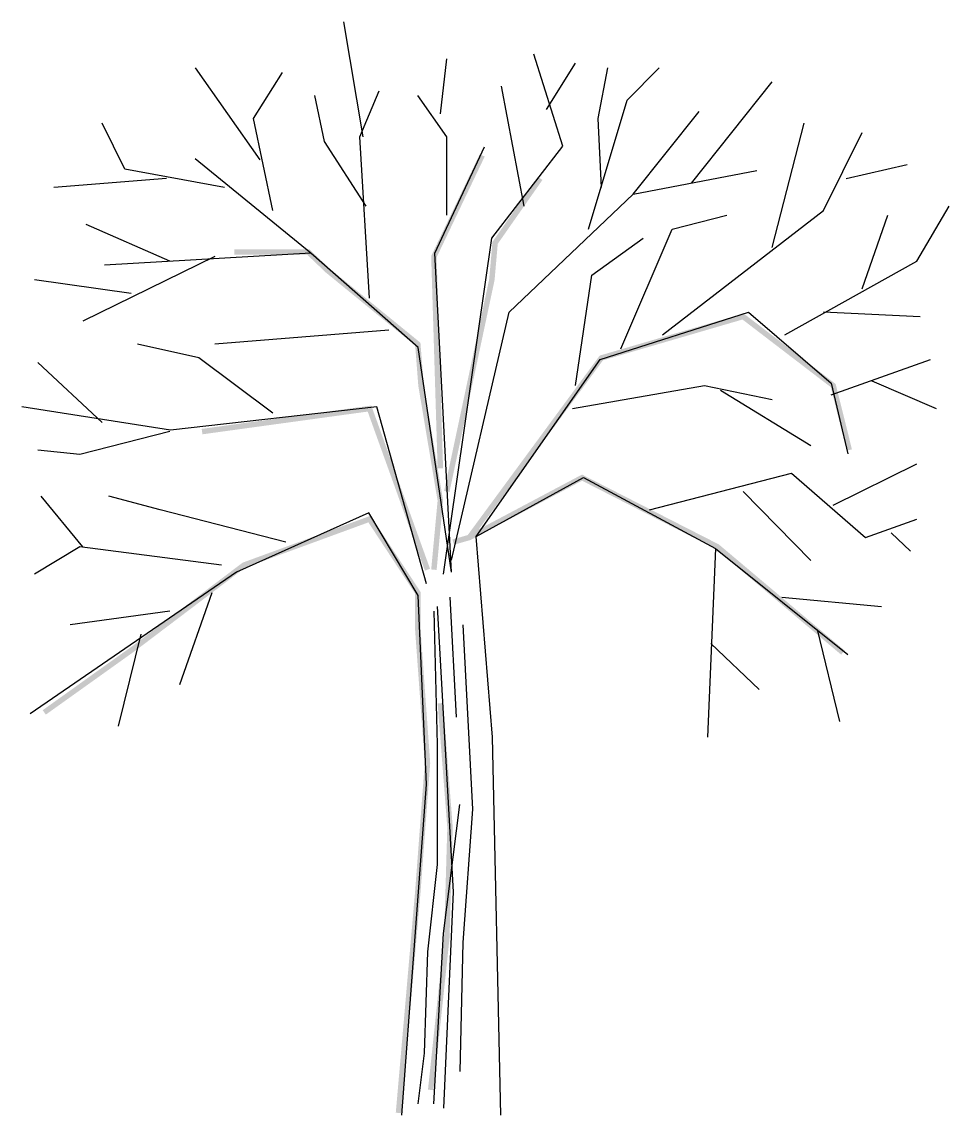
# Model space of a CAD drawing. Extents: x 118.65 to 120.09, y -28.56 to -26.87.
import ezdxf

# ---------------------------------------------------------------- set-up
doc = ezdxf.new("R2010")
doc.units = 0
doc.header["$LTSCALE"] = 100
doc.header["$MEASUREMENT"] = 0
doc.layers.add('P-ARVORE', color=2, linetype='CONTINUOUS')
doc.layers.add('VEG', color=2, linetype='CONTINUOUS')

# ---------------------------------------------------------------- blocks, each defined once
blk = doc.blocks.new('ARV107')
at = {"layer": 'VEG'}
for p, q in [((-0.4414, 4.5939), (-0.5322, 5.1344)), ((0.4966, 4.5507), (0.3605, 4.9831)), ((-0.0783, 4.702), (-0.048, 4.9615)), ((0.421, 4.7236), (0.5572, 4.9398)), ((-0.9255, 4.4858), (-1.2281, 4.9182)), ((-0.9558, 4.6804), (-0.8196, 4.8966)), ((0.6631, 4.6804), (0.7085, 4.9182)), ((0.7992, 4.7669), (0.9505, 4.9182)), ((0.3151, 4.2696), (0.2092, 4.8317)), ((1.1018, 4.3777), (1.4801, 4.8534)), ((-0.623, 4.5723), (-0.6683, 4.7885)), ((-0.4565, 4.5939), (-0.3658, 4.8101)), ((-0.048, 4.5939), (-0.1842, 4.7885)), ((0.6177, 4.1615), (0.7992, 4.7669)), ((-0.865, 4.248), (-0.9558, 4.6804)), ((0.6782, 4.3561), (0.6631, 4.6804)), ((0.827, 4.3253), (1.1374, 4.7134)), ((-1.561, 4.4426), (-1.6669, 4.6588)), ((1.4801, 4.075), (1.6314, 4.6588)), ((-0.4263, 4.2696), (-0.623, 4.5723)), ((-0.4111, 3.8372), (-0.4565, 4.5939)), ((-0.048, 4.2264), (-0.048, 4.5939)), ((1.7221, 4.248), (1.9037, 4.6155)), ((-0.1043, 4.048), (0.1285, 4.5471)), ((0.1638, 4.1183), (0.4966, 4.5507)), ((-0.6864, 4.048), (-1.2297, 4.4916)), ((-1.092, 4.3561), (-1.561, 4.4426)), ((0.827, 4.3253), (1.409, 4.4362)), ((1.8281, 4.3993), (2.1155, 4.4642)), ((-1.3643, 4.3993), (-1.8938, 4.3561)), ((0.2449, 3.7707), (0.827, 4.3253)), ((2.1609, 4.0102), (2.3122, 4.2696)), ((0.9657, 3.6642), (1.7221, 4.248)), ((1.0111, 4.1615), (1.2683, 4.2264)), ((1.9037, 3.8804), (2.0247, 4.2264)), ((-1.3492, 4.0102), (-1.7426, 4.1831)), ((0.769, 3.5994), (1.0111, 4.1615)), ((-0.0632, 2.54), (0.1638, 4.1183)), ((0.6328, 3.9453), (0.8749, 4.1183)), ((-1.1374, 4.0318), (-1.7577, 3.7291)), ((-0.6864, 4.048), (-1.6565, 3.9925)), ((-0.182, 3.6044), (-0.6864, 4.048)), ((-0.0267, 2.5508), (-0.1043, 4.048)), ((1.5406, 3.6642), (2.1609, 4.0102)), ((-1.5307, 3.8588), (-1.9846, 3.9237)), ((0.5572, 3.4264), (0.6328, 3.9453)), ((-0.0267, 2.6062), (0.2449, 3.7707)), ((0.6718, 3.5489), (1.3702, 3.7707)), ((1.3702, 3.7707), (1.7583, 3.438)), ((1.7221, 3.7723), (2.176, 3.7507)), ((-0.3204, 3.6859), (-1.1374, 3.621)), ((-1.213, 3.5561), (-1.5005, 3.621)), ((-0.0267, 2.5508), (-0.182, 3.6044)), ((-0.865, 3.2967), (-1.213, 3.5561)), ((0.0897, 2.7171), (0.6718, 3.5489)), ((1.7583, 3.3826), (2.2239, 3.5489)), ((-1.6669, 3.2535), (-1.9695, 3.5345)), ((1.9491, 3.448), (2.2517, 3.3183)), ((0.542, 3.3183), (1.1623, 3.4264)), ((1.1623, 3.4264), (1.4801, 3.3616)), ((1.238, 3.4048), (1.6616, 3.1454)), ((1.7583, 3.438), (1.8359, 3.1053)), ((-1.3461, 3.2162), (-2.0446, 3.3271)), ((-0.376, 3.3271), (-1.3461, 3.2162)), ((-0.1431, 2.4953), (-0.376, 3.3271)), ((-1.3492, 3.2102), (-1.7728, 3.1021)), ((-1.7728, 3.1021), (-1.9695, 3.1237)), ((1.7675, 2.8643), (2.1609, 3.0589)), ((0.0897, 2.7171), (0.5941, 2.9944)), ((0.5941, 2.9944), (1.215, 2.6617)), ((0.9051, 2.8427), (1.5708, 3.0156)), ((1.5708, 3.0156), (1.9188, 2.7129)), ((1.3439, 2.9291), (1.6616, 2.6048)), ((-1.7577, 2.6697), (-1.9544, 2.9075)), ((-1.3946, 2.8427), (-1.6366, 2.9075)), ((-0.8045, 2.6913), (-1.3946, 2.8427)), ((-0.4148, 2.8281), (-1.0357, 2.5508)), ((-0.182, 2.4399), (-0.4148, 2.8281)), ((1.9188, 2.7129), (2.1609, 2.7994)), ((2.0399, 2.7346), (2.1306, 2.6481)), ((0.1673, 1.7745), (0.0897, 2.7171)), ((-1.7728, 2.6697), (-1.9846, 2.54)), ((-1.1071, 2.5832), (-1.7728, 2.6697)), ((1.215, 2.6617), (1.1762, 1.7745)), ((1.215, 2.6617), (1.8359, 2.1626)), ((-1.0357, 2.5508), (-2.0058, 1.8854)), ((-1.1525, 2.4535), (-1.3038, 2.0211)), ((-0.1431, 1.5527), (-0.182, 2.4399)), ((-0.0026, 1.8698), (-0.0329, 2.4319)), ((1.5255, 2.4319), (1.9945, 2.3886)), ((-1.3492, 2.367), (-1.8182, 2.3022)), ((-0.1085, 2.367), (-0.0934, 1.74)), ((-0.0934, 2.3886), (-0.0178, 1.0482)), ((0.0276, 2.3022), (0.073, 1.4373)), ((1.6919, 2.2805), (1.7978, 1.8481)), ((-1.4853, 2.2589), (-1.5913, 1.8265)), ((1.1926, 2.2157), (1.4196, 1.9995)), ((0.2061, 0), (0.1673, 1.7745)), ((-0.0934, 1.74), (-0.0934, 1.1779)), ((-0.2596, 0), (-0.1431, 1.5527)), ((-0.0632, 0.8536), (0.0125, 1.459)), ((0.073, 1.4373), (0.0276, 0.8104)), ((-0.0934, 1.1779), (-0.1388, 0.7671)), ((-0.0178, 1.0482), (-0.0632, 0.032)), ((-0.1085, 0.0537), (-0.0632, 0.8536)), ((0.0276, 0.8104), (0.0125, 0.205)), ((-0.1388, 0.7671), (-0.1539, 0.2915)), ((-0.1539, 0.2915), (-0.1842, 0.0537))]:
    blk.add_line(p, q, dxfattribs=at)
for points in [[(-0.1214, 4.0345), (-0.0957, 4.0291), (0.1068, 4.5129), (0.13, 4.5019)], [(0.1665, 4.1012), (0.1914, 4.0921), (0.3802, 4.4067), (0.4012, 4.392)], [(-0.7037, 4.0406), (-0.6935, 4.0662), (-1.0466, 4.0406), (-1.0466, 4.0662)], [(-0.6163, 3.9573), (-0.5994, 3.9765), (-0.7037, 4.0406), (-0.6935, 4.0662)], [(0.1511, 3.9256), (0.1765, 3.9218), (0.1665, 4.1012), (0.1914, 4.0921)], [(-0.0911, 3.0369), (-0.0655, 3.0376), (-0.1214, 4.0345), (-0.0957, 4.0291)], [(-0.1965, 3.6145), (-0.1719, 3.6274), (-0.6163, 3.9573), (-0.5994, 3.9765)], [(-0.0605, 2.9318), (-0.0355, 2.9265), (0.1511, 3.9256), (0.1765, 3.9218)], [(0.6705, 3.5672), (0.6859, 3.5451), (1.3465, 3.7648), (1.3413, 3.7366)], [(1.3465, 3.7648), (1.3413, 3.7366), (1.7789, 3.4339), (1.7562, 3.419)], [(-0.1818, 3.4249), (-0.1563, 3.428), (-0.1965, 3.6145), (-0.1719, 3.6274)], [(0.0502, 2.7241), (0.0656, 2.7018), (0.6705, 3.5672), (0.6859, 3.5451)], [(-0.0912, 2.8854), (-0.0654, 2.8864), (-0.1818, 3.4249), (-0.1563, 3.428)], [(1.7789, 3.4339), (1.7562, 3.419), (1.8556, 3.1268), (1.8308, 3.1206)], [(-0.4197, 3.3042), (-0.4026, 3.3324), (-1.1961, 3.1975), (-1.1996, 3.2229)], [(-0.1508, 2.5573), (-0.1268, 2.5659), (-0.4197, 3.3042), (-0.4026, 3.3324)], [(0.0519, 2.7243), (0.0639, 2.7016), (0.5873, 3.0084), (0.5875, 2.9796)], [(0.5873, 3.0084), (0.5875, 2.9796), (1.23, 2.6804), (1.2157, 2.659)], [(-0.1213, 2.5628), (-0.0958, 2.5604), (-0.0912, 2.8854), (-0.0654, 2.8864)], [(-0.4163, 2.7839), (-0.406, 2.8149), (-0.995, 2.5719), (-1.0074, 2.5946)], [(-0.197, 2.4497), (-0.1714, 2.4573), (-0.4163, 2.7839), (-0.406, 2.8149)], [(-0.0213, 2.7036), (-0.0143, 2.679), (0.0502, 2.7241), (0.0656, 2.7018)], [(1.23, 2.6804), (1.2157, 2.659), (1.8212, 2.1822), (1.8047, 2.1627)], [(-0.995, 2.5719), (-1.0074, 2.5946), (-1.508, 2.1837), (-1.5232, 2.2044)], [(-0.197, 2.2801), (-0.1714, 2.281), (-0.197, 2.4497), (-0.1714, 2.4573)], [(-0.1516, 1.6536), (-0.126, 1.6535), (-0.197, 2.2801), (-0.1714, 2.281)], [(-1.508, 2.1837), (-1.5232, 2.2044), (-1.9318, 1.881), (-1.9467, 1.9018)], [(-0.0457, 1.3506), (-0.0201, 1.3512), (-0.091, 1.9336), (-0.0655, 1.9356)], [(-0.197, 1.0492), (-0.1714, 1.0471), (-0.1516, 1.6536), (-0.126, 1.6535)], [(-0.0608, 0.8328), (-0.0352, 0.8311), (-0.0457, 1.3506), (-0.0201, 1.3512)], [(-0.2877, 0.0115), (-0.2622, 0.0093), (-0.197, 1.0492), (-0.1714, 1.0471)], [(-0.1364, 0.1199), (-0.1109, 0.1172), (-0.0608, 0.8328), (-0.0352, 0.8311)]]:
    blk.add_trace(points, dxfattribs=at)

msp = doc.modelspace()

# ---------------------------------------------------------------- block references
at = {"layer": 'P-ARVORE', "linetype": 'CONTINUOUS', "xscale": 0.33, "yscale": 0.33, "zscale": 0.33}
msp.add_blockref('ARV107', (119.3249, -28.563), dxfattribs=at)

doc.saveas('drawing.dxf')
